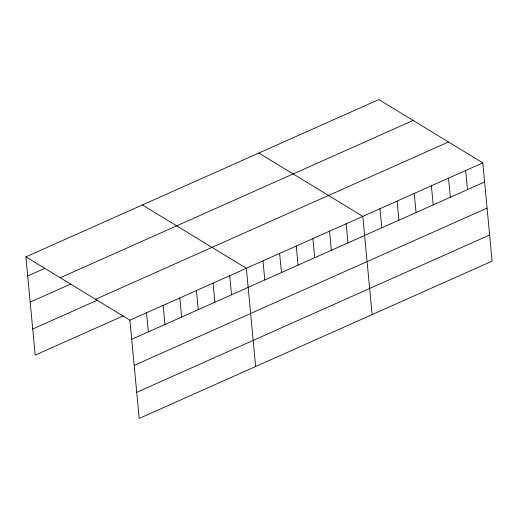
<?xml version="1.0" encoding="UTF-8"?>
<svg xmlns="http://www.w3.org/2000/svg" width="518" height="518" viewBox="0 0 518 518"><rect width="100%" height="100%" fill="white"/><g stroke="black" fill="none" stroke-linecap="round" stroke-linejoin="round"><path stroke-width="0.78" d="M25.9 256.87L378.82 99.566L482.815 162.879L492.1 261.13L139.18 418.434L129.895 320.182L25.9 256.87L35.185 355.121L123.439 315.786M27.707 275.977L44.341 268.564M60.217 277.765L413.137 120.461M30.174 302.098L70.681 284.039M95.577 299.294L448.497 141.984M32.718 329.001L97.099 300.31M129.895 320.182L482.815 162.879M131.695 339.296L484.621 181.986M134.168 365.41L487.088 208.106M136.713 392.32L489.633 235.01M258.825 153.05L362.82 216.362L372.105 314.614M142.366 204.96L246.354 268.272L255.646 366.524M465.669 170.519L467.476 189.627M448.53 178.16L450.336 197.267M431.384 185.8L433.19 204.908M414.245 193.441L416.051 212.548M397.105 201.081L398.912 220.189M379.959 208.722L381.766 227.829M346.179 223.776L347.986 242.89M329.545 231.196L331.352 250.304M312.904 238.61L314.711 257.718M296.27 246.024L298.077 265.132M279.629 253.444L281.436 272.552M262.995 260.858L264.802 279.966M229.72 275.693L231.527 294.8M213.079 283.106L214.886 302.214M196.445 290.52L198.252 309.628M179.804 297.941L181.611 317.048M163.17 305.355L164.977 324.462M146.529 312.768L148.336 331.876"/></g></svg>
